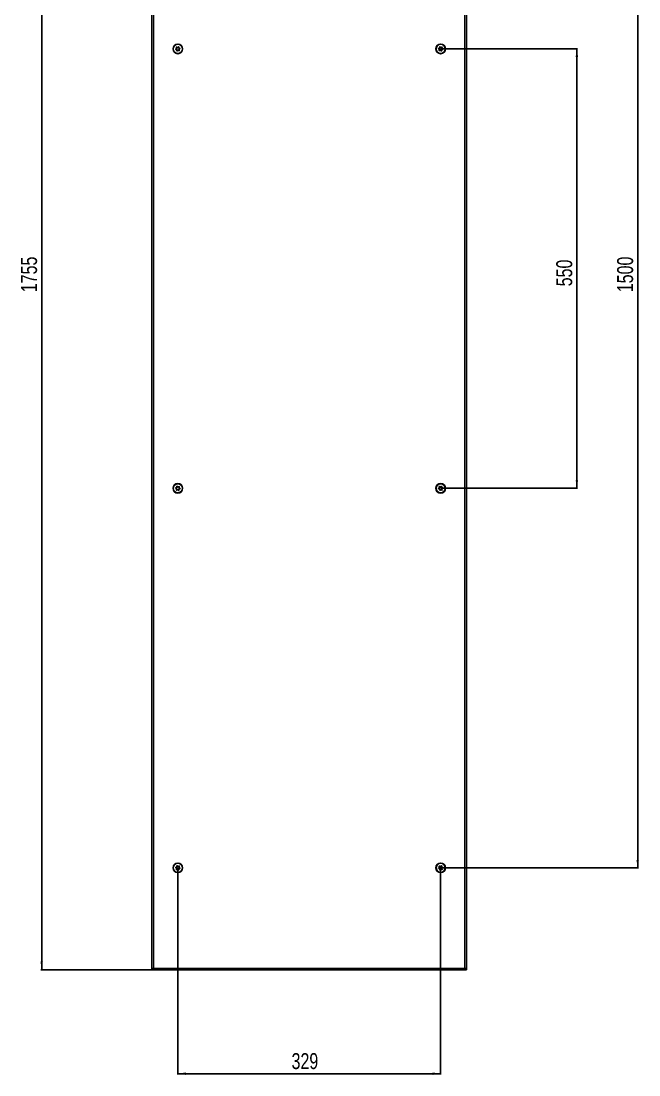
# Model space of a CAD drawing. Header units: millimetres. Extents: x -1 to 1424, y -881 to 1192.
# Drawn here: x -1 to 773, y -881 to 438 of the extents above; entities that cross this region are included whole.
import ezdxf

# ---------------------------------------------------------------- set-up
doc = ezdxf.new("R2010")
doc.units = ezdxf.units.MM
doc.layers.add('FORMAT', color=7, linetype='Continuous')
doc.styles.add('SLDTEXTSTYLE0', font='TXT', dxfattribs={"width": 0.75})
doc.dimstyles.new('SLDDIMSTYLE1', dxfattribs={"dimtxt": 20, "dimasz": 10, "dimexe": 0, "dimexo": 0.0625, "dimgap": 5, "dimtad": 2, "dimdec": 1, "dimrnd": 1e-09, "dimzin": 12, "dimdsep": 46, "dimtxsty": 'SLDTEXTSTYLE0', "dimsah": 1, "dimcen": 0.09, "dimadec": 0, "dimazin": 3, "dimtfac": 1, "dimtofl": 0, "dimtmove": 0, "dimatfit": 3, "dimfxl": 0, "dimfrac": 2, "dimtolj": 1, "dimtzin": 12, "dimarcsym": 0})

# ---------------------------------------------------------------- blocks, each defined once
blk = doc.blocks.new('_D_1')
at = {"layer": 'FORMAT'}
for p, q in [((163.1, 1005.5), (24.1, 1005.5)), ((25.1, 1005.5), (25.1, -749.5)), ((163.1, -749.5), (24.1, -749.5))]:
    blk.add_line(p, q, dxfattribs=at)
for points in [[(25.1, 1005.5), (23.6, 995.5), (26.6, 995.5)], [(25.1, -749.5), (26.6, -739.5), (23.6, -739.5)]]:
    blk.add_solid(points, dxfattribs=at)
at = {"layer": 'FORMAT', "insert": (-0.7, 98.4), "char_height": 20, "attachment_point": 1, "rotation": 90, "style": 'SLDTEXTSTYLE0'}
blk.add_mtext('1755', dxfattribs=at)
blk = doc.blocks.new('_D_3')
at = {"layer": 'FORMAT'}
for p, q in [((524.6, 878), (772.3, 878)), ((771.3, 878), (771.3, -622)), ((524.6, -622), (772.3, -622))]:
    blk.add_line(p, q, dxfattribs=at)
for points in [[(771.3, 878), (769.7, 868), (772.8, 868)], [(771.3, -622), (772.8, -612), (769.7, -612)]]:
    blk.add_solid(points, dxfattribs=at)
at = {"layer": 'FORMAT', "insert": (745.5, 98.4), "char_height": 20, "attachment_point": 1, "rotation": 90, "style": 'SLDTEXTSTYLE0'}
blk.add_mtext('1500', dxfattribs=at)
blk = doc.blocks.new('_D_4')
at = {"layer": 'FORMAT'}
for p, q in [((195.6, -622), (195.6, -880.7)), ((524.6, -622), (524.6, -880.7)), ((195.6, -879.7), (524.6, -879.7))]:
    blk.add_line(p, q, dxfattribs=at)
for points in [[(195.6, -879.7), (205.6, -881.2), (205.6, -878.1)], [(524.6, -879.7), (514.6, -878.1), (514.6, -881.2)]]:
    blk.add_solid(points, dxfattribs=at)
at = {"layer": 'FORMAT', "insert": (337.9, -853.9), "char_height": 20, "attachment_point": 1, "style": 'SLDTEXTSTYLE0'}
blk.add_mtext('329', dxfattribs=at)
blk = doc.blocks.new('_D_5')
at = {"layer": 'FORMAT'}
for p, q in [((524.6, 403), (696.1, 403)), ((695.1, 403), (695.1, -147)), ((524.6, -147), (696.1, -147))]:
    blk.add_line(p, q, dxfattribs=at)
for points in [[(695.1, 403), (693.6, 393), (696.6, 393)], [(695.1, -147), (696.6, -137), (693.6, -137)]]:
    blk.add_solid(points, dxfattribs=at)
at = {"layer": 'FORMAT', "insert": (669.3, 105.8), "char_height": 20, "attachment_point": 1, "rotation": 90, "style": 'SLDTEXTSTYLE0'}
blk.add_mtext('550', dxfattribs=at)

msp = doc.modelspace()

# ---------------------------------------------------------------- linework, layer by layer
at = {"color": 7, "linetype": 'Continuous', "lineweight": 25}
for p, q in [((163.09, 1005.5), (163.09, -749.5)), ((557.09, -749.5), (557.09, 1005.5)), ((164.59, -749.5), (163.09, -749.5)), ((164.59, -749.5), (164.79, -749.5)), ((164.79, -748.39), (164.79, -749.5)), ((164.79, -749.5), (555.39, -749.5)), ((555.39, -748.39), (555.39, -749.5)), ((555.4, -749.5), (555.59, -749.5)), ((557.09, -749.5), (555.59, -749.5))]:
    msp.add_line(p, q, dxfattribs=at)
at = {"color": 8, "linetype": 'Continuous', "lineweight": 18}
for p, q in [((165.19, 1003.4), (165.19, -747.4)), ((554.99, -747.4), (554.99, 1003.4)), ((165.19, -747.4), (554.99, -747.4))]:
    msp.add_line(p, q, dxfattribs=at)
at = {"color": 7, "linetype": 'Continuous', "lineweight": 25}
for centre, radius in [((195.59, 403), 6), ((524.59, 403), 6), ((195.59, 403), 5.78), ((195.59, 403), 1.85), ((524.59, 403), 5.78), ((524.59, 403), 1.85), ((195.59, -147), 6), ((195.59, -147), 5.78), ((524.59, -147), 6), ((524.59, -147), 5.78), ((195.59, -147), 1.85), ((524.59, -147), 1.85), ((195.59, -622), 6), ((195.59, -622), 5.78), ((524.59, -622), 6), ((524.59, -622), 5.78), ((195.59, -622), 1.85), ((524.59, -622), 1.85)]:
    msp.add_circle(centre, radius, dxfattribs=at)
for points, knots in [([(196.63, 405.6), (196.62, 405.61), (196.59, 405.61), (196.54, 405.59), (196.41, 405.52), (196.12, 405.27), (195.71, 404.92), (195.09, 404.8), (194.6, 404.96), (194.24, 405.12), (194.02, 405.21), (193.92, 405.22), (193.88, 405.22), (193.85, 405.2), (193.84, 405.17), (193.82, 405.1), (193.84, 404.84), (193.95, 404.37), (193.95, 403.66), (193.46, 403.14), (193.06, 402.88), (192.86, 402.7), (192.83, 402.64), (192.82, 402.61), (192.83, 402.58), (192.85, 402.55), (192.88, 402.52), (192.95, 402.48), (193.16, 402.39), (193.52, 402.27), (193.99, 402.05), (194.36, 401.54), (194.41, 401), (194.46, 400.61), (194.5, 400.46), (194.53, 400.42), (194.56, 400.4), (194.6, 400.4), (194.65, 400.41), (194.78, 400.48), (195.07, 400.74), (195.48, 401.09), (196.1, 401.2), (196.59, 401.04), (196.95, 400.88), (197.17, 400.8), (197.27, 400.78), (197.31, 400.79), (197.34, 400.81), (197.35, 400.84), (197.37, 400.9), (197.35, 401.17), (197.24, 401.63), (197.24, 402.34), (197.73, 402.86), (198.13, 403.12), (198.33, 403.3), (198.36, 403.36), (198.37, 403.39), (198.36, 403.43), (198.34, 403.46), (198.31, 403.48), (198.24, 403.53), (198.03, 403.61), (197.67, 403.74), (197.2, 403.96), (196.83, 404.47), (196.78, 405.01), (196.73, 405.4), (196.69, 405.54), (196.66, 405.59), (196.64, 405.6), (196.63, 405.6)], [0, 0, 0, 0, 0.0020087, 0.00442, 0.0093647, 0.0255282, 0.0677053, 0.0957862, 0.1246456, 0.1503415, 0.1605194, 0.1633943, 0.1656965, 0.1672448, 0.1688741, 0.1707699, 0.1786058, 0.2119941, 0.2499945, 0.2879948, 0.3213831, 0.329219, 0.3311148, 0.3327441, 0.3342924, 0.3362166, 0.3385353, 0.3413178, 0.349662, 0.3753578, 0.4042173, 0.4322982, 0.4744753, 0.4906388, 0.4966691, 0.49844, 0.5, 0.5020087, 0.50442, 0.5093647, 0.5255282, 0.5677053, 0.5957862, 0.6246456, 0.6503415, 0.6605194, 0.6633943, 0.6656965, 0.6672448, 0.6688741, 0.6707699, 0.6786058, 0.7119941, 0.7499945, 0.7879948, 0.8213831, 0.829219, 0.8311148, 0.8327441, 0.8342924, 0.8362166, 0.8385353, 0.8413178, 0.849662, 0.8753578, 0.9042173, 0.9322982, 0.9744753, 0.9906388, 0.9966691, 0.99844, 1, 1, 1, 1]), ([(523.56, 405.6), (523.55, 405.6), (523.52, 405.58), (523.49, 405.53), (523.45, 405.39), (523.41, 405.01), (523.36, 404.47), (522.99, 403.96), (522.52, 403.74), (522.15, 403.61), (521.93, 403.52), (521.85, 403.46), (521.83, 403.43), (521.82, 403.39), (521.83, 403.36), (521.86, 403.3), (522.06, 403.12), (522.46, 402.86), (522.95, 402.34), (522.95, 401.63), (522.84, 401.17), (522.82, 400.9), (522.84, 400.84), (522.85, 400.81), (522.88, 400.79), (522.91, 400.78), (522.96, 400.79), (523.04, 400.8), (523.25, 400.89), (523.6, 401.05), (524.09, 401.2), (524.71, 401.09), (525.12, 400.73), (525.42, 400.48), (525.55, 400.41), (525.6, 400.4), (525.64, 400.4), (525.67, 400.42), (525.7, 400.47), (525.74, 400.61), (525.78, 401), (525.83, 401.54), (526.2, 402.05), (526.67, 402.27), (527.04, 402.4), (527.26, 402.49), (527.34, 402.54), (527.36, 402.58), (527.37, 402.61), (527.36, 402.64), (527.33, 402.7), (527.13, 402.88), (526.73, 403.14), (526.24, 403.66), (526.24, 404.37), (526.35, 404.84), (526.37, 405.1), (526.35, 405.17), (526.34, 405.2), (526.31, 405.21), (526.27, 405.22), (526.23, 405.22), (526.15, 405.2), (525.94, 405.12), (525.59, 404.96), (525.1, 404.8), (524.48, 404.92), (524.07, 405.27), (523.77, 405.53), (523.64, 405.6), (523.59, 405.61), (523.57, 405.61), (523.56, 405.6)], [0, 0, 0, 0, 0.0020087, 0.00442, 0.0093647, 0.0255282, 0.0677053, 0.0957862, 0.1246456, 0.1503415, 0.1605194, 0.1633943, 0.1656965, 0.1672448, 0.1688741, 0.1707699, 0.1786058, 0.2119941, 0.2499945, 0.2879948, 0.3213831, 0.329219, 0.3311148, 0.3327441, 0.3342924, 0.3362166, 0.3385353, 0.3413178, 0.349662, 0.3753578, 0.4042173, 0.4322982, 0.4744753, 0.4906388, 0.4966691, 0.49844, 0.5, 0.5020087, 0.50442, 0.5093647, 0.5255282, 0.5677053, 0.5957862, 0.6246456, 0.6503415, 0.6605194, 0.6633943, 0.6656965, 0.6672448, 0.6688741, 0.6707699, 0.6786058, 0.7119941, 0.7499945, 0.7879948, 0.8213831, 0.829219, 0.8311148, 0.8327441, 0.8342924, 0.8362166, 0.8385353, 0.8413178, 0.849662, 0.8753578, 0.9042173, 0.9322982, 0.9744753, 0.9906388, 0.9966691, 0.99844, 1, 1, 1, 1]), ([(196.63, -149.6), (196.64, -149.59), (196.67, -149.58), (196.7, -149.53), (196.74, -149.39), (196.77, -149), (196.83, -148.46), (197.2, -147.95), (197.67, -147.73), (198.04, -147.6), (198.26, -147.51), (198.34, -147.46), (198.36, -147.42), (198.37, -147.39), (198.36, -147.36), (198.33, -147.3), (198.13, -147.12), (197.73, -146.86), (197.24, -146.34), (197.24, -145.63), (197.35, -145.16), (197.37, -144.9), (197.35, -144.83), (197.34, -144.8), (197.31, -144.79), (197.27, -144.78), (197.23, -144.78), (197.15, -144.8), (196.94, -144.88), (196.59, -145.04), (196.1, -145.2), (195.48, -145.08), (195.07, -144.73), (194.77, -144.47), (194.64, -144.4), (194.59, -144.39), (194.55, -144.39), (194.52, -144.42), (194.49, -144.47), (194.45, -144.61), (194.41, -144.99), (194.36, -145.53), (193.99, -146.04), (193.52, -146.26), (193.15, -146.39), (192.93, -146.48), (192.85, -146.54), (192.83, -146.57), (192.82, -146.61), (192.83, -146.64), (192.86, -146.7), (193.06, -146.88), (193.46, -147.14), (193.95, -147.66), (193.95, -148.37), (193.84, -148.83), (193.82, -149.1), (193.84, -149.16), (193.85, -149.19), (193.88, -149.21), (193.91, -149.22), (193.96, -149.21), (194.04, -149.2), (194.25, -149.11), (194.6, -148.95), (195.09, -148.8), (195.71, -148.91), (196.12, -149.26), (196.42, -149.52), (196.55, -149.59), (196.6, -149.6), (196.62, -149.6), (196.63, -149.6)], [0, 0, 0, 0, 0.0020087, 0.00442, 0.0093647, 0.0255282, 0.0677053, 0.0957862, 0.1246456, 0.1503415, 0.1605194, 0.1633943, 0.1656965, 0.1672448, 0.1688741, 0.1707699, 0.1786058, 0.2119941, 0.2499945, 0.2879948, 0.3213831, 0.329219, 0.3311148, 0.3327441, 0.3342924, 0.3362166, 0.3385353, 0.3413178, 0.349662, 0.3753578, 0.4042173, 0.4322982, 0.4744753, 0.4906388, 0.4966691, 0.49844, 0.5, 0.5020087, 0.50442, 0.5093647, 0.5255282, 0.5677053, 0.5957862, 0.6246456, 0.6503415, 0.6605194, 0.6633943, 0.6656965, 0.6672448, 0.6688741, 0.6707699, 0.6786058, 0.7119941, 0.7499945, 0.7879948, 0.8213831, 0.829219, 0.8311148, 0.8327441, 0.8342924, 0.8362166, 0.8385353, 0.8413178, 0.849662, 0.8753578, 0.9042173, 0.9322982, 0.9744753, 0.9906388, 0.9966691, 0.99844, 1, 1, 1, 1]), ([(523.56, -149.6), (523.57, -149.6), (523.6, -149.61), (523.65, -149.59), (523.78, -149.52), (524.07, -149.26), (524.48, -148.91), (525.1, -148.8), (525.59, -148.96), (525.95, -149.12), (526.17, -149.2), (526.27, -149.22), (526.31, -149.21), (526.34, -149.19), (526.35, -149.16), (526.37, -149.1), (526.35, -148.83), (526.24, -148.37), (526.24, -147.66), (526.73, -147.14), (527.13, -146.88), (527.33, -146.7), (527.36, -146.64), (527.37, -146.61), (527.36, -146.57), (527.34, -146.54), (527.31, -146.52), (527.24, -146.47), (527.03, -146.39), (526.67, -146.26), (526.2, -146.04), (525.83, -145.53), (525.78, -144.99), (525.73, -144.6), (525.69, -144.46), (525.66, -144.41), (525.63, -144.39), (525.59, -144.39), (525.54, -144.4), (525.41, -144.48), (525.12, -144.73), (524.71, -145.08), (524.09, -145.2), (523.6, -145.04), (523.24, -144.88), (523.02, -144.79), (522.92, -144.78), (522.88, -144.78), (522.85, -144.8), (522.84, -144.83), (522.82, -144.9), (522.84, -145.16), (522.95, -145.63), (522.95, -146.34), (522.46, -146.86), (522.06, -147.12), (521.86, -147.3), (521.83, -147.36), (521.82, -147.39), (521.83, -147.42), (521.85, -147.45), (521.88, -147.48), (521.95, -147.52), (522.16, -147.61), (522.52, -147.73), (522.99, -147.95), (523.36, -148.46), (523.41, -149), (523.45, -149.39), (523.5, -149.54), (523.53, -149.58), (523.55, -149.59), (523.56, -149.6)], [0, 0, 0, 0, 0.0020087, 0.00442, 0.0093647, 0.0255282, 0.0677053, 0.0957862, 0.1246456, 0.1503415, 0.1605194, 0.1633943, 0.1656965, 0.1672448, 0.1688741, 0.1707699, 0.1786058, 0.2119941, 0.2499945, 0.2879948, 0.3213831, 0.329219, 0.3311148, 0.3327441, 0.3342924, 0.3362166, 0.3385353, 0.3413178, 0.349662, 0.3753578, 0.4042173, 0.4322982, 0.4744753, 0.4906388, 0.4966691, 0.49844, 0.5, 0.5020087, 0.50442, 0.5093647, 0.5255282, 0.5677053, 0.5957862, 0.6246456, 0.6503415, 0.6605194, 0.6633943, 0.6656965, 0.6672448, 0.6688741, 0.6707699, 0.6786058, 0.7119941, 0.7499945, 0.7879948, 0.8213831, 0.829219, 0.8311148, 0.8327441, 0.8342924, 0.8362166, 0.8385353, 0.8413178, 0.849662, 0.8753578, 0.9042173, 0.9322982, 0.9744753, 0.9906388, 0.9966691, 0.99844, 1, 1, 1, 1]), ([(196.63, -624.6), (196.64, -624.59), (196.67, -624.58), (196.7, -624.53), (196.74, -624.39), (196.77, -624), (196.83, -623.46), (197.2, -622.95), (197.67, -622.73), (198.04, -622.6), (198.26, -622.51), (198.34, -622.46), (198.36, -622.42), (198.37, -622.39), (198.36, -622.36), (198.33, -622.3), (198.13, -622.12), (197.73, -621.86), (197.24, -621.34), (197.24, -620.63), (197.35, -620.16), (197.37, -619.9), (197.35, -619.83), (197.34, -619.8), (197.31, -619.79), (197.27, -619.78), (197.23, -619.78), (197.15, -619.8), (196.94, -619.88), (196.59, -620.04), (196.1, -620.2), (195.48, -620.08), (195.07, -619.73), (194.77, -619.47), (194.64, -619.4), (194.59, -619.39), (194.55, -619.39), (194.52, -619.42), (194.49, -619.47), (194.45, -619.61), (194.41, -619.99), (194.36, -620.53), (193.99, -621.04), (193.52, -621.26), (193.15, -621.39), (192.93, -621.48), (192.85, -621.54), (192.83, -621.57), (192.82, -621.61), (192.83, -621.64), (192.86, -621.7), (193.06, -621.88), (193.46, -622.14), (193.95, -622.66), (193.95, -623.37), (193.84, -623.83), (193.82, -624.1), (193.84, -624.16), (193.85, -624.19), (193.88, -624.21), (193.91, -624.22), (193.96, -624.21), (194.04, -624.2), (194.25, -624.11), (194.6, -623.95), (195.09, -623.8), (195.71, -623.91), (196.12, -624.26), (196.42, -624.52), (196.55, -624.59), (196.6, -624.6), (196.62, -624.6), (196.63, -624.6)], [0, 0, 0, 0, 0.00200873, 0.00442003, 0.00936469, 0.02552819, 0.06770529, 0.09578618, 0.12464563, 0.1503415, 0.16051935, 0.16339425, 0.16569651, 0.16724481, 0.16887414, 0.1707699, 0.17860577, 0.21199411, 0.24999446, 0.2879948, 0.32138314, 0.32921901, 0.33111477, 0.3327441, 0.3342924, 0.33621663, 0.33853534, 0.3413178, 0.34966197, 0.37535784, 0.40421729, 0.43229818, 0.47447528, 0.49063878, 0.4966691, 0.49844005, 0.5, 0.50200873, 0.50442003, 0.50936469, 0.52552819, 0.56770529, 0.59578618, 0.62464563, 0.6503415, 0.66051935, 0.66339425, 0.66569651, 0.66724481, 0.66887414, 0.6707699, 0.67860577, 0.71199411, 0.74999446, 0.7879948, 0.82138314, 0.82921901, 0.83111477, 0.8327441, 0.8342924, 0.83621663, 0.83853534, 0.8413178, 0.84966197, 0.87535784, 0.90421729, 0.93229818, 0.97447528, 0.99063878, 0.9966691, 0.99844005, 1, 1, 1, 1]), ([(523.56, -624.6), (523.57, -624.6), (523.6, -624.61), (523.65, -624.59), (523.78, -624.52), (524.07, -624.26), (524.48, -623.91), (525.1, -623.8), (525.59, -623.96), (525.95, -624.12), (526.17, -624.2), (526.27, -624.22), (526.31, -624.21), (526.34, -624.19), (526.35, -624.16), (526.37, -624.1), (526.35, -623.83), (526.24, -623.37), (526.24, -622.66), (526.73, -622.14), (527.13, -621.88), (527.33, -621.7), (527.36, -621.64), (527.37, -621.61), (527.36, -621.57), (527.34, -621.54), (527.31, -621.52), (527.24, -621.47), (527.03, -621.39), (526.67, -621.26), (526.2, -621.04), (525.83, -620.53), (525.78, -619.99), (525.73, -619.6), (525.69, -619.46), (525.66, -619.41), (525.63, -619.39), (525.59, -619.39), (525.54, -619.4), (525.41, -619.48), (525.12, -619.73), (524.71, -620.08), (524.09, -620.2), (523.6, -620.04), (523.24, -619.88), (523.02, -619.79), (522.92, -619.78), (522.88, -619.78), (522.85, -619.8), (522.84, -619.83), (522.82, -619.9), (522.84, -620.16), (522.95, -620.63), (522.95, -621.34), (522.46, -621.86), (522.06, -622.12), (521.86, -622.3), (521.83, -622.36), (521.82, -622.39), (521.83, -622.42), (521.85, -622.45), (521.88, -622.48), (521.95, -622.52), (522.16, -622.61), (522.52, -622.73), (522.99, -622.95), (523.36, -623.46), (523.41, -624), (523.45, -624.39), (523.5, -624.54), (523.53, -624.58), (523.55, -624.59), (523.56, -624.6)], [0, 0, 0, 0, 0.0020087, 0.00442, 0.0093647, 0.0255282, 0.0677053, 0.0957862, 0.1246456, 0.1503415, 0.1605194, 0.1633943, 0.1656965, 0.1672448, 0.1688741, 0.1707699, 0.1786058, 0.2119941, 0.2499945, 0.2879948, 0.3213831, 0.329219, 0.3311148, 0.3327441, 0.3342924, 0.3362166, 0.3385353, 0.3413178, 0.349662, 0.3753578, 0.4042173, 0.4322982, 0.4744753, 0.4906388, 0.4966691, 0.49844, 0.5, 0.5020087, 0.50442, 0.5093647, 0.5255282, 0.5677053, 0.5957862, 0.6246456, 0.6503415, 0.6605194, 0.6633943, 0.6656965, 0.6672448, 0.6688741, 0.6707699, 0.6786058, 0.7119941, 0.7499945, 0.7879948, 0.8213831, 0.829219, 0.8311148, 0.8327441, 0.8342924, 0.8362166, 0.8385353, 0.8413178, 0.849662, 0.8753578, 0.9042173, 0.9322982, 0.9744753, 0.9906388, 0.9966691, 0.99844, 1, 1, 1, 1]), ([(163.09, -749.5), (163.09, -749.32), (163.15, -749.15), (163.36, -748.8), (163.52, -748.62), (163.9, -748.27), (164.14, -748.1), (164.65, -747.75), (164.92, -747.57), (165.19, -747.4)], [0, 0, 0, 0, 0.25, 0.25, 0.5, 0.5, 0.75, 0.75, 1, 1, 1, 1]), ([(164.59, -749.5), (164.59, -749.32), (164.61, -749.15), (164.67, -748.8), (164.72, -748.62), (164.83, -748.27), (164.89, -748.1), (165.04, -747.75), (165.12, -747.57), (165.19, -747.4)], [0, 0, 0, 0, 0.25, 0.25, 0.5, 0.5, 0.75, 0.75, 1, 1, 1, 1]), ([(165.19, -747.4), (165.16, -747.67), (165.13, -747.95), (165.06, -748.45), (165.03, -748.69), (164.96, -749.08), (164.93, -749.23), (164.86, -749.44), (164.83, -749.5), (164.79, -749.5)], [0, 0, 0, 0, 0.25, 0.25, 0.5, 0.5, 0.75, 0.75, 1, 1, 1, 1]), ([(555.39, -749.5), (555.36, -749.5), (555.33, -749.44), (555.26, -749.23), (555.23, -749.08), (555.16, -748.69), (555.13, -748.45), (555.06, -747.95), (555.03, -747.67), (554.99, -747.4)], [0, 0, 0, 0, 0.25, 0.25, 0.5, 0.5, 0.75, 0.75, 1, 1, 1, 1]), ([(554.99, -747.4), (555.27, -747.57), (555.54, -747.75), (556.05, -748.1), (556.28, -748.27), (556.68, -748.62), (556.83, -748.79), (557.04, -749.15), (557.09, -749.32), (557.09, -749.5)], [0, 0, 0, 0, 0.25, 0.25, 0.5, 0.5, 0.75, 0.75, 1, 1, 1, 1]), ([(554.99, -747.4), (555.15, -747.75), (555.31, -748.1), (555.53, -748.8), (555.59, -749.15), (555.59, -749.5)], [0, 0, 0, 0, 0.5, 0.5, 1, 1, 1, 1])]:
    msp.add_open_spline(points, degree=3, knots=knots, dxfattribs=at)

# ---------------------------------------------------------------- dimensions: what is measured, and where the dimension line sits
at = {"layer": 'FORMAT'}
for base, p1, p2, picture, middle in [((25.09, -749.5), (163.09, 1005.5), (163.09, -749.5), '_D_1', (25.09, 128)), ((771.27, -622), (524.59, 878), (524.59, -622), '_D_3', (771.27, 128)), ((695.1, -147), (524.59, 403), (524.59, -147), '_D_5', (695.1, 128))]:
    dim = msp.add_linear_dim(base=base, p1=p1, p2=p2, angle=90, dimstyle='SLDDIMSTYLE1', dxfattribs=at)
    dim.commit()
    dim.dimension.update_dxf_attribs({"geometry": picture, "text_midpoint": middle, "dimtype": 160})
dim = msp.add_linear_dim(base=(524.59, -879.66), p1=(195.59, -622), p2=(524.59, -622), dimstyle='SLDDIMSTYLE1', dxfattribs=at)
dim.commit()
dim.dimension.update_dxf_attribs({"geometry": '_D_4', "text_midpoint": (360.09, -879.66), "dimtype": 160})

doc.saveas('drawing.dxf')
